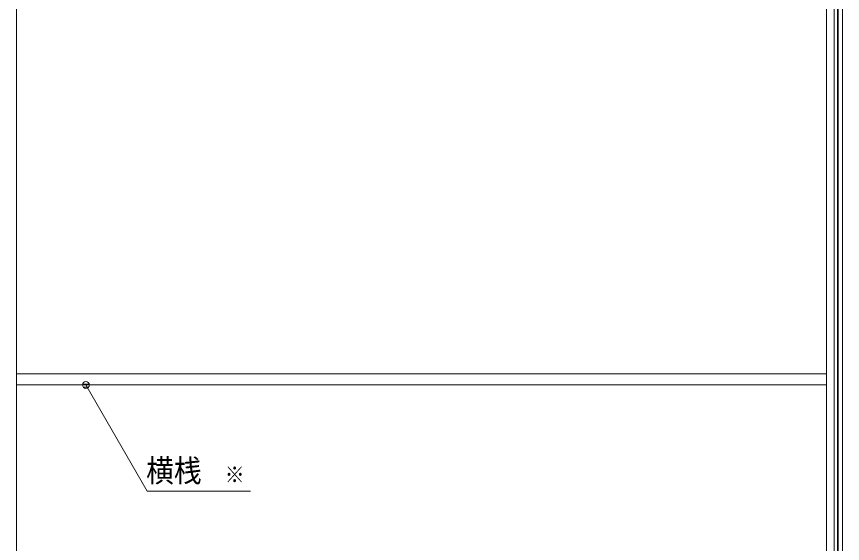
# Model space of a CAD drawing. Units: millimetres, scale not verified. Extents: x -6062 to 6062, y -3045 to 3045.
# Drawn here: x -2404 to -1212, y -604 to 155 of the extents above; entities that cross this region are included whole.
import ezdxf
from ezdxf.enums import TextEntityAlignment as Align

# ---------------------------------------------------------------- set-up
doc = ezdxf.new("R2010")
doc.units = ezdxf.units.MM
doc.header["$LTSCALE"] = 20
doc.layers.add('0-3_2寸法-3', color=7, linetype='Continuous', lineweight=9)
doc.layers.add('0-5_3一般', color=7, linetype='Continuous', lineweight=9)
doc.styles.add('ＭＳ ゴシック', font='')
doc.styles.get('ＭＳ ゴシック').set_extended_font_data('MS Gothic')

# ---------------------------------------------------------------- blocks, each defined once
blk = doc.blocks.new('グループ-108')
at = {"layer": '0-5_3一般'}
blk.add_line((11360, 9000), (11360, -38000), dxfattribs=at)
blk = doc.blocks.new('グループ-109')
at = {"layer": '0-5_3一般'}
for p, q in [((-12320, 8100), (-12320, -37740)), ((-12320, -37740), (-12320, 8100)), ((11040, 8100), (11040, -37740)), ((11360, 8100), (11360, -37740)), ((11040, -7200), (-12320, -7200)), ((11040, -7520), (-12320, -7520))]:
    blk.add_line(p, q, dxfattribs=at)
blk = doc.blocks.new('グループ-110')
at = {"layer": '0-5_3一般'}
for name in ['グループ-108', 'グループ-109']:
    blk.add_blockref(name, (0, 0), dxfattribs=at)
blk = doc.blocks.new('グループ-124')
at = {"layer": '0-5_3一般'}
for p, q in [((11260, -38000), (11260, 9000)), ((11380, 9000), (11380, -38000)), ((11500, 9000), (11500, -38000))]:
    blk.add_line(p, q, dxfattribs=at)

msp = doc.modelspace()

# ---------------------------------------------------------------- linework, layer by layer
at = {"layer": '0-3_2寸法-3'}
for p, q in [((-2298.61, -375.01), (-2308.39, -375.01)), ((-2299.5, -379.01), (-2307.5, -379.01)), ((-2303.33, -371.01), (-2303.67, -371.01)), ((-2303.33, -371.01), (-2303.67, -371.01))]:
    msp.add_line(p, q, dxfattribs=at)
msp.add_lwpolyline([(-2066.16, -528.84), (-2215.26, -528.84), (-2303.5, -376)], dxfattribs=at)
msp.add_circle((-2303.5, -376), 5.01, dxfattribs=at)
msp.add_circle((-2303.5, -376), 5.01, dxfattribs=at)

# ---------------------------------------------------------------- block references
at = {"layer": '0-5_3一般', "xscale": 0.05, "yscale": 0.05}
for name in ['グループ-110', 'グループ-124']:
    msp.add_blockref(name, (-1787.5, 0), dxfattribs=at)

# ---------------------------------------------------------------- texts
at = {"layer": '0-3_2寸法-3', "style": 'ＭＳ ゴシック', "width": 0.9}
for s, height, p in [('横桟', 32.55, (-2216.61, -525.66)), ('※', 23.31, (-2103.26, -523.88))]:
    msp.add_text(s, height=height, dxfattribs=at).set_placement(p, align=Align.BOTTOM_LEFT)

doc.saveas('drawing.dxf')
